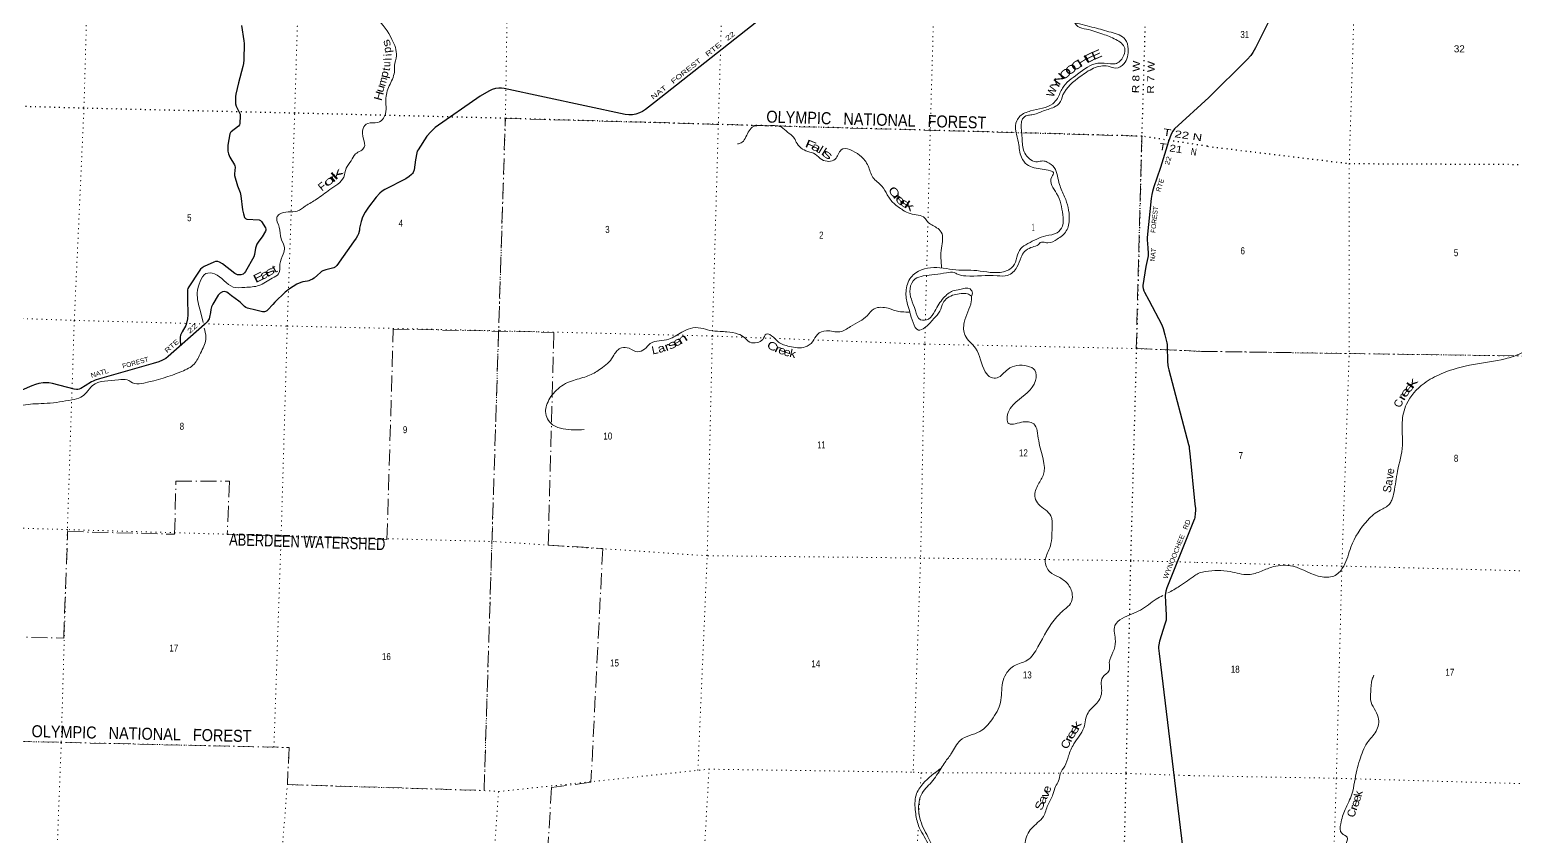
# Model space of a CAD drawing. Header units: feet. Extents: x -751810 to -497223, y -177792 to 12311.
# Drawn here: x -683645 to -646515, y -64739 to -44587 of the extents above; entities that cross this region are included whole.
import ezdxf
from ezdxf.enums import TextEntityAlignment as Align

# ---------------------------------------------------------------- set-up
doc = ezdxf.new("R2010")
doc.units = ezdxf.units.FT
doc.header["$LTSCALE"] = 80
doc.linetypes.add('DOT_DASHED', pattern=[7.7, 5, -1.2, 0.3, -1.2])
doc.linetypes.add('DOTTED', pattern=[1.5, 0.3, -1.2])
for name, color, linetype, lineweight in [('29', 7, 'Continuous', 25), ('39', 7, 'Continuous', 13), ('44', 7, 'DOT_DASHED', 13), ('6', 7, 'DOTTED', 25), ('7', 7, 'DOTTED', 13)]:
    doc.layers.add(name, color=color, linetype=linetype, lineweight=lineweight)
doc.layers.add('30', color=7, linetype='Continuous')
doc.layers.add('41', color=7, linetype='Continuous')

msp = doc.modelspace()

# ---------------------------------------------------------------- linework, layer by layer
at = {"layer": '29'}
for points in [[(-646989.01, -37506.07), (-647633.36, -38576.02), (-647662.6, -38607.23), (-647703.54, -38640.39), (-647818.47, -38717.21), (-648831.34, -39315.35), (-648897.53, -39363.07), (-648962.03, -39419.43), (-649147.59, -39648.46), (-649477.46, -40038.94), (-649535.95, -40101.36), (-649715.47, -40254.56), (-651033.46, -41436.03), (-651139.31, -41543.8), (-651250.42, -41666.68), (-651347.89, -41773.96), (-651401.5, -41845.15), (-651450.09, -41926.7), (-651612.91, -42251.23), (-653007.78, -45042.11), (-653075.57, -45154), (-653128.64, -45233.26), (-653212.9, -45330.37), (-654176.66, -46280.5)], [(-664765.62, -43826.03), (-668031.57, -46405.47)], [(-678354.28, -44485.29), (-678290.04, -44863.04), (-678285.24, -44930.68), (-678294.64, -45338.97), (-678304.59, -45430.81), (-678317.62, -45506.81), (-678423.61, -45916)], [(-678423.61, -45916), (-678496.88, -46198.86), (-678503.08, -46256.67), (-678506.07, -46378.2), (-678501.47, -46442.58), (-678482.31, -46497.87), (-678387.72, -46697.82), (-678386.57, -46706.98), (-678386.57, -46741.47), (-678395.76, -46932.3), (-678402.65, -46966.78), (-678423.3, -46994.97), (-678609.48, -47134.62), (-678627.87, -47157.62), (-678643.48, -47188.93), (-678696.62, -47473.39), (-678696.81, -47555.37), (-678689.91, -47619.75), (-678673.82, -47688.72), (-678641.88, -47769.98), (-678526.74, -47962.32), (-678515.25, -47987.61), (-678511.24, -48023.39), (-678529.04, -48185.34), (-678525.15, -48227.21), (-678450.83, -48484.48), (-678388.86, -48654.37), (-678368.27, -48736.06), (-678325.64, -49086.28), (-678301.53, -49190.08), (-678273.95, -49277.44), (-678253.27, -49307.33), (-678216.34, -49320.85), (-677908.55, -49337.22), (-677874.45, -49351.92), (-677848.8, -49376.31), (-677752.28, -49539.55), (-677744.57, -49573.24), (-677745.39, -49597.03), (-677754.58, -49622.32), (-677833.99, -49758.15), (-677920.05, -49870.63), (-677965.71, -49947.46), (-678000.48, -50045.37), (-678025.76, -50199.41), (-678046.13, -50262.94), (-678253.27, -50627.06), (-678278.29, -50662.79), (-678313.02, -50691.44), (-678365.88, -50712.13), (-678416.43, -50712.13), (-678448.61, -50707.53), (-678482.19, -50695.09), (-678515.25, -50677.64), (-678825.27, -50435.58), (-678905.93, -50397.14), (-678945, -50381.05), (-678977.17, -50378.75), (-679000.15, -50378.75), (-679042.26, -50391.24), (-679285.12, -50500.61), (-679333.38, -50532.8), (-679376.25, -50570.84), (-679411.51, -50615.56), (-679668.9, -51008.72), (-679694.18, -51054.71), (-679705.21, -51087.2), (-679705.73, -51411.74), (-679691.88, -51611.1), (-679693.22, -51710.73), (-679701.07, -51811.13), (-679723.23, -51915.94), (-679742.43, -51974.37), (-679832, -52134.17), (-679875.72, -52220.38), (-679887.22, -52268.67), (-679887.2, -52316.38), (-679880.51, -52487.38)], [(-668031.57, -46405.47), (-668253.98, -46581.13), (-668332.15, -46631.97), (-668401.41, -46663.21), (-668494.85, -46698.47), (-668577.35, -46712.23), (-668671.3, -46716.81), (-668762.88, -46704.46), (-671784.39, -46053), (-671850.84, -46046.12), (-671921.88, -46046.12), (-671999.79, -46055.29), (-672086.87, -46082.81), (-672171.6, -46122.13), (-672386.75, -46246.45), (-673509.91, -47033.75), (-673623.35, -47141.01), (-673715.82, -47249), (-673937.54, -47584.62), (-673957.92, -47624.82), (-673968.23, -47660.36), (-674001.65, -47834.45), (-674039.69, -48087.1), (-674059.89, -48151.05), (-674080.52, -48183.16), (-674101.81, -48208.06), (-674159.58, -48257.67), (-674245.85, -48310.39), (-674771.38, -48580.26), (-674835.59, -48622.25), (-674890.59, -48672.7), (-674986.65, -48773.06), (-675177.41, -49018.99), (-675258.38, -49146.19), (-675324.84, -49270.01), (-675363.63, -49377.86), (-675399.05, -49545.98), (-675402.75, -49593.32), (-675429.5, -49684.04), (-675455.45, -49737.77), (-675487.54, -49792.81), (-675554.43, -49883.65), (-675973.44, -50481.12), (-675998.55, -50508.21), (-676015.73, -50523.12), (-676024.9, -50530), (-676043.23, -50539.17), (-676074.14, -50548.52), (-676247.75, -50586.74), (-676290.15, -50599.35), (-676319.57, -50611.47), (-676348.58, -50629.16), (-676379.52, -50653.24), (-676449.79, -50722.28), (-676535.92, -50793.68), (-676581.64, -50820.96), (-676639.03, -50846.41), (-676670.54, -50857.31), (-676705.77, -50865.49), (-676822.93, -50885.97), (-676869.86, -50900.72), (-676969.02, -50947.3), (-677058.39, -51000.04), (-677150.05, -51057.36), (-677263.79, -51144.43), (-677517.12, -51396.49), (-677568.78, -51452.6)], [(-654176.66, -46280.5), (-655030.61, -47066.68), (-655071.42, -47119.82), (-655115.03, -47193.01), (-655181.16, -47378.31), (-655386.63, -48032.71), (-655473.42, -48299.97), (-655552.49, -48513.08), (-655581.3, -48625.16), (-655595.05, -48703.13), (-655611.76, -48801.33), (-655712.47, -49775.21), (-655713.64, -49832.99), (-655698.49, -50037.51), (-655690.73, -50180.38), (-655692.5, -50233.09), (-655699.89, -50275.54), (-655751.08, -50499.21), (-655824.22, -50974.37), (-655825.36, -50991.53), (-655825.36, -51014.46), (-655816.2, -51054.58), (-655795.57, -51108.47), (-655779.21, -51144.96), (-655672.83, -51347.66), (-655347.91, -51964), (-655315.48, -52054.33), (-655271.11, -52212.12), (-655223.24, -52410.33), (-655218.66, -52453.9), (-655218.62, -52465.53), (-655215.22, -52499.76), (-655208.96, -52866.7), (-655200.9, -52972.69), (-655192.88, -53018.55), (-655177.59, -53087.23), (-654680.07, -54947.73), (-654666.98, -55004.29), (-654662.39, -55046.71), (-654650.83, -55172.23), (-654521.14, -56437.24), (-654510.59, -56551.49), (-654510.59, -56601.94), (-654512.88, -56671.87), (-654525.49, -56775.06), (-654534.65, -56809.45), (-654554.7, -56869.3), (-655222.05, -58528.77), (-655249.63, -58616.33), (-655256.51, -58671.36), (-655261.98, -58712.87), (-655255.68, -58898.38), (-655239.43, -59217.16), (-655240.46, -59288.17), (-655243.9, -59342.06), (-655274.59, -59441.69), (-655408.41, -59862.61), (-655428.37, -59955.44), (-655430.66, -59994.42), (-655430, -60039.21), (-655416.1, -60174.61), (-654739.44, -65757.75)], [(-677568.78, -51452.6), (-677692.05, -51586.5), (-677719.49, -51608.82), (-677749.28, -51629.46), (-677781.36, -51638.63), (-677824.41, -51636.82), (-677990.08, -51593.44), (-678204.15, -51543.47), (-678240.81, -51529.71), (-678281.02, -51501.9), (-678387.47, -51394.43), (-678417.67, -51366.76), (-678602.63, -51232.14), (-678685.37, -51165.14), (-678719.74, -51146.79), (-678749.53, -51137.62), (-678788.49, -51130.74), (-678827.11, -51138.61), (-678884.74, -51172.01), (-678912.23, -51197.24), (-678932.26, -51219.98), (-679070.35, -51444.88), (-679102.16, -51506.84), (-679118.47, -51577.87), (-679124.89, -51655.21), (-679148.26, -51765.89), (-679163.82, -51807.1), (-679178.05, -51839.26), (-679210.13, -51882.83), (-679274.99, -51952.75), (-680183.3, -52754.72), (-680244.76, -52798.87), (-680322.67, -52842.43), (-680414.33, -52881.41), (-680560.91, -52926.41), (-681607.14, -53224.01)], [(-681607.14, -53224.01), (-681902.86, -53308.13), (-682010.39, -53345.74), (-682060.81, -53364.08), (-682098.42, -53384.7), (-682258.6, -53488.55), (-682365.2, -53551.75), (-682406.83, -53568.15), (-682443.49, -53575.03), (-682477.86, -53575.03), (-682530.61, -53564.78), (-683072.51, -53424.84), (-683167.77, -53412.22), (-683226.05, -53406.5), (-683308.54, -53411.09), (-683416.24, -53429.43), (-683503.32, -53454.65), (-683588.48, -53481.86), (-683839.45, -53590.11)]]:
    msp.add_lwpolyline(points, dxfattribs=at)
at = {"layer": '39'}
msp.add_line((-679375.84, -51631.39), (-679312.95, -51903.69), dxfattribs=at)
for points in [[(-677802.17, -35706.78), (-677679.88, -36028.37), (-677599.67, -36256.26), (-677576.48, -36577.33), (-677537.49, -36695.28), (-677562.55, -36869.93), (-677893.37, -37100.78), (-678359.43, -37269.5), (-678755.06, -37226.51), (-678851.71, -37296.44), (-678824.43, -37615.6), (-678707.08, -37812.26), (-678401.57, -37836.68), (-678050.59, -37676.92), (-677838.83, -37811.65), (-677795.36, -38056.69), (-677932.78, -38286.74), (-678018.16, -38457.74), (-677880.35, -38499.77), (-677820.52, -38664.64), (-677977.07, -38930.44), (-678367.26, -39123.39), (-678535.55, -39376.79), (-678376.97, -39540.31), (-678038.21, -39599.89), (-677485.46, -39356.94), (-677336.39, -39356.95), (-677277.61, -39630.62), (-677350.54, -40003.49), (-677536.15, -40371.29), (-677671.64, -40389.78), (-677843.56, -40199.7), (-677877.39, -40184.67), (-677872.59, -40372.23), (-677849.47, -40767.86), (-677724.83, -41206.56), (-677297.94, -41570.84), (-677180.45, -41690.92), (-676956.85, -41547.85), (-676731.15, -41473.37), (-676639.24, -41500.05), (-676553.76, -41683.75), (-676461.29, -42192.11), (-676375.2, -42855.48), (-676284.44, -43138.07), (-676133.84, -43369.9), (-675980.14, -43563.51), (-675879.93, -44154.71), (-675690.77, -44304.95), (-675456.45, -44210.55), (-675227.8, -44174.44), (-674977.8, -44310.21), (-674591.51, -44828.56), (-674480.28, -45242.71), (-674526.06, -45480.25), (-674531.92, -45646.39), (-674658.41, -45989.59), (-674746.78, -46337.86), (-674739.31, -46573.86), (-674802.02, -46797.87), (-674944.03, -46904.86), (-675198.45, -46926.17), (-675312.84, -47054.06), (-675300.13, -47318.41), (-675283.77, -47524.42), (-675372.82, -47610.68), (-675502.01, -47691.81), (-675611.5, -47860.14), (-675737.71, -48050.19), (-675798.29, -48270.23), (-676145.47, -48581.24), (-676478.59, -48822.09), (-676749.22, -48990.08), (-676960.29, -49117.36), (-677403.67, -49196.01), (-677468.45, -49278.89), (-677406.69, -49518.38), (-677362.52, -49809.79), (-677278, -50027.72), (-677310.88, -50194.1), (-677392.55, -50447.83), (-677423.34, -50682.79), (-677583.57, -50793.31), (-677915.1, -50977.78), (-678264.93, -51024.71), (-678558.81, -51016.73), (-679030.95, -50685.49), (-679240.35, -50681.81), (-679382.78, -50875.45), (-679457.36, -51163.63), (-679375.84, -51631.39)], [(-660102.82, -51247.88), (-660205.79, -51184.62), (-660368.84, -51180.2), (-660542.91, -51209.73), (-660818.48, -51409.83), (-660894.82, -51617.35), (-661055.42, -51812.5), (-661281.29, -52036.12), (-661429.88, -52090.53), (-661567.69, -51905.4), (-661645.04, -51647.36), (-661703.96, -51450.27), (-661743.32, -51130.78), (-661620.51, -50775.38), (-661494.38, -50659.9), (-660894.59, -50535.12), (-660573.55, -50580.11), (-659975.99, -50606.42), (-659310, -50634.58), (-659064.31, -50494.13), (-658876.73, -50055.85), (-658697.98, -49931.73), (-658245.27, -49736.44), (-657967.12, -49659.35), (-657833.48, -49491.68), (-657825.55, -49209.74), (-657977.84, -48679.61), (-658101.09, -48263.12), (-658059.67, -48151.38), (-658131.06, -48111.15), (-658341.45, -48071.18), (-658720.96, -47956.07), (-658856.88, -47775.03), (-658933.3, -47412.21), (-658974.19, -46860.92), (-658894.53, -46750.22), (-658628.88, -46616.36), (-658075.87, -46435.89), (-657959.3, -46302.01), (-657833.29, -46047.47), (-657454.78, -45697.01), (-656947.48, -45422.59), (-656631.67, -45439.23), (-656484.28, -45427.11), (-656297.28, -45224.61), (-656276.25, -45049.84), (-656497.82, -44834.23), (-656820.28, -44696.49), (-657235.85, -44574.37), (-657447.47, -44506.14), (-657525.71, -44413.71)], [(-657527.45, -44413.28), (-657037.34, -44535.42), (-656619.59, -44651.56), (-656262.08, -44832.57), (-656190.09, -45066.29), (-656299.32, -45440.19), (-656497.68, -45545.65), (-656691.8, -45500.07), (-657055.83, -45550.65), (-657390, -45757.21), (-657819.93, -46217.12), (-657916.57, -46430.14), (-658003.15, -46500.34), (-658310.56, -46614.93), (-658595.37, -46714.01), (-658710.62, -46729.02), (-658831.87, -46814.4), (-658858.63, -46906.38), (-658841.16, -47287.75), (-658837.95, -47388.6), (-658750.34, -47711.42), (-658459.14, -47886.6), (-658321.58, -47866.15), (-658213.57, -47893.27), (-658036.14, -48031.1), (-657959.33, -48236.73), (-657907.08, -48455.81), (-657778.7, -48761.6), (-657663.15, -49308.87), (-657736.23, -49615.24), (-657961.59, -49820.73), (-658197.92, -49915.08), (-658262.17, -49907.28), (-658322.16, -49891.55), (-658391.05, -49905.8), (-658420.36, -49945.31), (-658467.57, -49976.27), (-658624.2, -50030.47), (-658780.13, -50131.03), (-658866.68, -50271.77), (-658970.33, -50518.85), (-659205.86, -50728.1), (-659465.87, -50733.13), (-660247.68, -50740.11), (-660459.91, -50694.04), (-660539.3, -50651.58), (-660730.86, -50658.47), (-661311.29, -50739.44), (-661514.85, -50814.53), (-661642.53, -51056.93), (-661508.7, -51598.66), (-661380.35, -51833.91), (-661182.41, -51815.1), (-661023.76, -51617.88), (-660802.94, -51287.31), (-660570.38, -51112.25), (-660396.25, -51080.7), (-660143.9, -51061.35), (-660084.56, -51171.79), (-660102.99, -51250.08)], [(-660854.39, -50538.23), (-660858.57, -50042.34), (-660863.4, -49641.16), (-660977.2, -49533.27), (-661208.64, -49381.88), (-661270.61, -49293.54), (-661642.18, -49182.68), (-661818.96, -49093.23), (-662047.86, -48923.78), (-662211.12, -48711.76), (-662346.13, -48498.5), (-662569.54, -48276.79), (-662690.43, -47991.36), (-662900.52, -47725.68), (-663364.12, -47592.17), (-663513.55, -47819.88), (-663844.29, -47833.06), (-664015.68, -47695.4), (-664197.1, -47627.99), (-664373.87, -47538.55), (-664484.58, -47392.45), (-664555.72, -47271.62), (-664701.33, -47148.76), (-664864.84, -47017.35), (-665218.49, -46985.58), (-665588.21, -47023.91), (-665765.34, -47305.27), (-665865.13, -47415.42), (-665952.42, -47439.25)], [(-661644.7, -51647.51), (-661751.61, -51640.43), (-661920.42, -51625.77), (-662186.15, -51548.02), (-662539.04, -51560.6), (-662717.13, -51733.12), (-662896.28, -51871.34), (-663127.65, -52004.11), (-663401.23, -52133.73), (-663728.88, -52108.71), (-663959.06, -52199.19), (-664079.01, -52381.35), (-664262.01, -52513.42), (-664658.44, -52498.62), (-664931.38, -52390.44), (-665056.87, -52268.13), (-665235.99, -52190.71), (-665324.44, -52327.37), (-665461.52, -52402.25), (-665648.66, -52395.15), (-665782.31, -52276.65), (-665939.01, -52189.76), (-666221.58, -52137.75), (-666388.43, -52125.16), (-666645.57, -52100.04), (-666867.53, -52041.61), (-667133.64, -52048.49), (-667349.89, -52145.4), (-667509.68, -52239.81), (-667669.01, -52318.11), (-668135.38, -52426.37), (-668280.42, -52569.55), (-668445.39, -52633.59), (-668664.55, -52547.03), (-668853.53, -52533.83), (-669046, -52716.03), (-669163.66, -52888.17), (-669332.79, -53028.68), (-669468.42, -53123.75), (-669772.54, -53264.63), (-670150.51, -53381.33), (-670522.27, -53635.24), (-670727.21, -53974.3), (-670753.72, -54128.76), (-670575.63, -54458.06), (-670310.52, -54557.97), (-670051.37, -54583.14), (-669785.32, -54578.28)], [(-660102.82, -51247.88), (-660112.43, -51374.59), (-660288.41, -51901.85), (-660267.29, -52224.88), (-660006.28, -52542.33), (-659761.08, -53135.45), (-659617.94, -53274.37), (-659467.08, -53282.49), (-659201.35, -53074.07), (-658709.49, -52990.69), (-658523.06, -53094.51), (-658508.17, -53352.87), (-658986.43, -53884.03), (-659214.65, -54262.76), (-659196.53, -54406.34), (-658857.79, -54395.38), (-658552.62, -54431.89), (-658427.58, -54856.49), (-658317.02, -55724.07), (-658459.36, -55986.23), (-658518.13, -56284.92), (-658431.85, -56440.42), (-658119.84, -56735.07), (-658091.71, -57024.03), (-658154.75, -57546.31), (-658261.94, -57847.71), (-658145.12, -58135.05), (-657931.07, -58259.76), (-657710.1, -58424.98), (-657586.96, -58702.41), (-657629.37, -58920.92), (-657778.61, -59070.04), (-657971.08, -59252.24), (-658445.57, -60007.19), (-658712.8, -60340.53), (-659026.69, -60471.06), (-659244.11, -60680.8), (-659329.02, -60906.23), (-659383.04, -61394.49), (-659598.64, -61825.96), (-659894.93, -62118.2), (-660390.87, -62346.57), (-660603.18, -62661.24), (-660768.66, -62886.5), (-660861.48, -63035.13)], [(-644719.27, -51582.44), (-645070.68, -51856.15), (-645680.1, -52210.24), (-646368.74, -52671.28), (-646767.26, -52808.72), (-647557.08, -52950.68), (-648365.15, -53180.92), (-648796.49, -53424.44), (-649234.44, -53942.04), (-649342.21, -54397.16), (-649335.82, -54968), (-649458.39, -55618.36), (-649545.5, -56136.5), (-649602.9, -56342.8), (-649657.63, -56438.25), (-649893.12, -56587.75), (-650201.63, -56838.31), (-650623.17, -57511.59), (-650804.12, -57991.13), (-651017.33, -58219.82), (-651342.89, -58258.22), (-652076.48, -57992.2), (-652560.66, -58002.51), (-652859.77, -58114.16), (-653182.42, -58199.01), (-653644.4, -58125.17), (-654255.3, -58122.29), (-654411.92, -58160.42), (-654522.37, -58219.43)], [(-679281.22, -52041.05), (-679268.1, -52097.84), (-679242.23, -52324.26), (-679376.72, -52665.23), (-679533.5, -52939.09), (-679840.87, -53124.21), (-680793.88, -53416.76), (-681025.82, -53426.58), (-681210.59, -53334.9), (-681426.2, -53337.11), (-682076.76, -53476.64), (-682228.75, -53651.88), (-682367.01, -53769.04), (-682592.43, -53833.46), (-683209.31, -53921.5), (-683501.75, -53933.71), (-684001.49, -54010.83), (-684356.41, -54239), (-684445.43, -54538.89), (-684605.13, -54701.82), (-684670.58, -54951.96), (-684572.99, -55206.53), (-684477.95, -55408.63), (-684596.91, -55627.08), (-684828.53, -55983.55), (-685218.45, -56525.17), (-685460.08, -56879.35), (-685563.75, -57055.9), (-685676.97, -57118.77)], [(-654522.37, -58219.43), (-654903.81, -58491.11), (-655198.94, -58660.17)], [(-655323.76, -58722.49), (-655486.95, -58811.83), (-655883.54, -59089.26), (-656342.63, -59296.46), (-656520.89, -59475.01), (-656509.68, -59864.28), (-656569.89, -60142.78), (-656661.63, -60396.23), (-656669.31, -60597.56), (-656827.11, -60764.57), (-656853.86, -61142.73), (-657005.5, -61448.97), (-657194.51, -61651.42), (-657299.77, -62027.45), (-657548.85, -62431.81), (-657680.19, -62732.56), (-657776.07, -62989.93), (-657890.15, -63178.29), (-657929.41, -63356.59), (-658005.73, -63491.56), (-658069.83, -63693.37), (-658200.2, -63959.88), (-658310.91, -64243.05), (-658454.27, -64398.37), (-658716.8, -64707.65), (-658802.1, -65090.26), (-658905.71, -65407.89), (-659013.75, -65596.41), (-659260.29, -65623.98), (-659617.85, -65588.07), (-659825.61, -65669.08), (-660022.05, -65706.07), (-660257.69, -66062.43), (-660351.84, -66186.84), (-660398.48, -66340.76), (-660428.16, -66464.9), (-660424.97, -66480.41)], [(-650047.93, -60713.86), (-650089.84, -60811.66), (-650127.85, -61133.38), (-650132.66, -61332.9), (-649939.44, -61765.15), (-649994.21, -62112.68), (-650216.98, -62403.65), (-650400.7, -62830.69), (-650477.5, -63088.94), (-650600.77, -63684.84), (-650765.33, -64070), (-650878.73, -64424.15), (-650852.27, -64664.77), (-650719.59, -64764.82), (-650754.1, -64941.43), (-650913.67, -65203.71), (-651010.47, -65705.47), (-651055.11, -66051.23), (-651126.5, -66335.83), (-651434.76, -66576.31), (-651790.36, -66605.91), (-651950.85, -66739.1), (-652060.58, -67024.78), (-652448.06, -67539.58), (-652631.26, -67861.78), (-652650.55, -68159.75), (-652645.29, -68359.52), (-652858.81, -68685), (-653186.69, -68902.82), (-653458.04, -68950.62), (-653713.59, -69095.59), (-653790.97, -69210.66), (-653834.75, -69270.08)], [(-660861.48, -63035.13), (-661321.74, -63427.71), (-661490.88, -63711.31), (-661506.52, -64124.03), (-661427.92, -64480.86), (-661200.22, -64908.25), (-661130.3, -65287.02), (-661220.9, -65500.2), (-661350.66, -65744.56), (-661386.2, -66148.68), (-661393.47, -66908.26), (-661305.97, -67092.02), (-661065.87, -67078.38), (-660658.87, -66789.15), (-660532.12, -66651.52), (-660386.17, -66619.21), (-660065.57, -66680.31), (-659791.67, -66754.26), (-659686.4, -66950.59), (-659558.5, -67345.04), (-659601.76, -67593.76), (-659781.66, -67973.81), (-659979.8, -68357.38), (-660121.24, -68444.23), (-660277.85, -68425.87), (-660772.75, -68116.18), (-661028.5, -68113.26), (-661162.09, -68135.84), (-661370.81, -68108), (-661601.19, -68133.99), (-661892.13, -68307.47), (-662308.77, -68509.78), (-662544.93, -68598.09), (-662693, -68634.37), (-662860.9, -68587.49), (-663066.67, -68454.93), (-663243.53, -68440.06), (-663357.04, -68608.28), (-663455.72, -68893.79), (-663384.52, -69298.79), (-663215.52, -69521.04), (-662859.79, -69837.03), (-662703.18, -69998.48), (-662448.95, -70198.85), (-661910.38, -70531.9), (-661446.81, -70737.96), (-660994.01, -71040.47), (-660848.14, -71225.81), (-660826.99, -71333.2), (-660920.23, -71425.38), (-661145.65, -71632.89), (-661535.58, -72031.41), (-661613.62, -72299.35), (-661737.87, -72634.55), (-661781.47, -73038.45), (-661708.47, -73737.74), (-661559.42, -74096.48), (-661517.72, -74117.77), (-661473.23, -74183.47), (-661454.55, -74306.91), (-661466.85, -74457.73), (-661501.12, -74744.99), (-661547.66, -74967.43), (-661759.38, -75332.5), (-662041.8, -75633.18), (-662253.81, -75722.14), (-662692.4, -75702.17), (-662950.48, -75638.73), (-663200.59, -75650.07), (-663284.05, -75752.61), (-663341.46, -76002.96), (-663238.4, -76277.83), (-663124.45, -76309.14), (-663053.35, -76359.44), (-662785.65, -76725.44), (-662404.68, -77290), (-662386.68, -77437.61), (-662343.49, -77549.63), (-662211.12, -77641.9), (-661872.38, -77774.03), (-661535.29, -77678.39), (-661349.91, -77461.74), (-661288.39, -77280.01), (-661283.35, -77100.78), (-661107.89, -76950.37), (-660668.99, -76887.72), (-660502.43, -76910.38), (-660059.1, -76976.83), (-659764.25, -77093.67), (-659623.63, -77250.65), (-659148.99, -77922.56)], [(-660862.87, -63036.32), (-661109.03, -63385.12), (-661363.89, -63708.71), (-661424.87, -63942.85), (-661398.27, -64286.18), (-661195.92, -64755.2), (-661037.93, -65154.5), (-661067.41, -65486.23), (-661153.62, -65614.88), (-661251.32, -65793.61), (-661286.83, -66125.17), (-661282.22, -66677.5), (-661234.7, -66993.18), (-661172.47, -67000.92), (-661081.86, -66930.83), (-660815.99, -66645.83), (-660483.02, -66481.55), (-660100.08, -66546.36), (-659688.5, -66738.92), (-659454.45, -67370.03), (-659481.46, -67685.7), (-659630.38, -67895.28), (-659702.02, -68078.75), (-659853.44, -68376.94), (-660087.24, -68596.31), (-660287.31, -68619.09), (-660465.53, -68509.45), (-660957.17, -68298.6), (-661379.8, -68212.55), (-661532.89, -68212.43), (-661659.96, -68289.59), (-661827.6, -68448.28), (-662068.26, -68625.14), (-662433.87, -68732.1), (-662704.74, -68765.05), (-662815.59, -68695.53), (-663006.79, -68617.79), (-663251.83, -68663.53), (-663334.18, -68798.34), (-663334.46, -68951.5), (-663177.17, -69231.87), (-663089.81, -69349.12), (-663029.54, -69497.87), (-662893.11, -69660.79), (-662491.25, -69984.08), (-662140.43, -70259.63), (-661724.66, -70446.25), (-661528.72, -70570.48), (-661276.65, -70704.29), (-661034.02, -70815.68), (-660904.82, -70877.63), (-660797.03, -71055.89), (-660693.17, -71302.57), (-660777.94, -71451.42), (-660985.32, -71733.98), (-661193.41, -71970.17), (-661486.18, -72280.64), (-661605.33, -72577.69), (-661657.29, -72920.9), (-661634.63, -73332.64), (-661518.92, -73730.79), (-661372.79, -74121.7), (-661356.08, -74315.63), (-661394.78, -74473.79), (-661418.3, -74737.16), (-661450.33, -75016.42), (-661500.43, -75150.09), (-661556.13, -75340.03), (-661638.88, -75488.94), (-661866.08, -75688.33), (-662203.63, -75800.08), (-662581.12, -75828.12), (-662785.59, -75792.34), (-663017.67, -75735.66), (-663178.5, -75795.78), (-663229.36, -75885.09), (-663223.6, -76038.41), (-663201.26, -76103.51), (-663037.19, -76214.78), (-662800.94, -76481.17), (-662493.38, -76862.36), (-662263.64, -77360.34), (-662180.22, -77546), (-662033.53, -77630.6), (-661731.82, -77646.85), (-661533.71, -77478.91), (-661451.84, -77289.68), (-661422.9, -77048.63), (-661250.04, -76847.76), (-661065.54, -76733.86), (-660773.38, -76731.72)]]:
    msp.add_spline(points, degree=3, dxfattribs=at)
at = {"layer": '44'}
for points in [[(-685832.19, -62324.63), (-677162.8, -62520.84), (-677205.66, -63446.14), (-672288.33, -63593.46), (-671758.15, -46803.64), (-655851.17, -47246.9), (-655987.99, -52552.64), (-654359.91, -52622.73)], [(-685756.5, -68293.48), (-685450.69, -59725.31), (-682796.66, -59788.46), (-682697.57, -57123.65), (-680023.74, -57193.56), (-679990.53, -55868.55), (-678654.3, -55869.42), (-678709.86, -57201.59), (-674715.76, -57321.85), (-674558.5, -52064.81), (-670545.57, -52147.98), (-670684.37, -57463.57), (-669323.34, -57549.53), (-669617.47, -63388.36), (-670601.81, -63523.12), (-670762.14, -66059.37)], [(-654359.91, -52622.73), (-645292.28, -52755.23), (-640239.32, -53098.29), (-637545.56, -53100.57), (-632069.84, -53509.2), (-627238.31, -53846.3), (-624340.8, -53841.81)]]:
    msp.add_lwpolyline(points, dxfattribs=at)
at = {"layer": '6'}
for points in [[(-655556.86, -38459.55), (-655696.85, -41992.52), (-655852.19, -47242.04), (-655984.71, -52542.59), (-656131.98, -57853.88), (-656248.86, -63167.23), (-656371.57, -68472.37), (-656581.09, -73789.43), (-656778.54, -79106.79)], [(-654211.91, -47500.38), (-655851.17, -47246.9), (-661151.36, -47099.09), (-666443.87, -46954), (-671749.18, -46801.24), (-677022.36, -46671.66), (-682289.74, -46549.24), (-685352.03, -46462.26)], [(-654211.91, -47500.38), (-650665.4, -47930.8), (-645434.74, -47956.1), (-645201.24, -47955.24), (-640125.22, -47965.03), (-640020.7, -47971.37), (-634803.94, -47988.31), (-634727.59, -47994.03), (-629629.11, -47990.22), (-629480.2, -47991.5), (-626992.43, -48348.73), (-624213, -48513.99)]]:
    msp.add_lwpolyline(points, dxfattribs=at)
at = {"layer": '7'}
for p, q in [((-661230.99, -50733.59), (-661259.95, -51856.99)), ((-654513.64, -57894.59), (-654999.5, -57881.76)), ((-661366.1, -63151.32), (-661383.23, -63484.55)), ((-661399.76, -63805.94), (-661419.87, -64197.07)), ((-661433.66, -64465.39), (-661622.61, -68140.43))]:
    msp.add_line(p, q, dxfattribs=at)
for points in [[(-682033.26, -35576.16), (-682037.93, -35925.02), (-682138.57, -41232.73), (-682289.74, -46549.24), (-682531.11, -51853.41), (-682704.01, -57076.71), (-682857.35, -62408.43), (-683090.86, -68491.25)], [(-677543.46, -62512.73), (-677361.01, -57231.25), (-677207.8, -51991.34), (-677022.36, -46671.66), (-676861.87, -41383.59), (-676764.26, -36037.53), (-676772.58, -35734.1)], [(-671541.98, -35889.92), (-671553.63, -36176.65), (-671671.5, -41528.25), (-671756.43, -46850.46), (-671923.66, -52084.51), (-672092.41, -57350.63), (-672288.33, -63593.46)], [(-666944.95, -63093.59), (-666712.07, -57728.77), (-666584.64, -52240.43), (-666432.43, -46915.84), (-666278.41, -41690.1), (-666186.77, -36341.87), (-666176.73, -36048.49)], [(-660843.36, -36204.87), (-660851.51, -36484.13), (-660986.35, -41869.55), (-661137.34, -47101.45), (-661226.68, -50566.37)], [(-650366.78, -36508.38), (-650333.65, -36748.9), (-650480.02, -42056.32), (-650665.4, -47930.8), (-650669.84, -52747.96), (-650848.9, -57988.2), (-650987.09, -63289.77), (-651161.72, -68600.59), (-651353.08, -73939.24), (-651507.27, -79236.42)], [(-685511.84, -51741.69), (-682533.02, -51849.33), (-677207.8, -51991.34), (-671895.05, -52109.31), (-666584.64, -52240.43), (-661275.05, -52442.48), (-655987.99, -52552.64), (-654359.91, -52622.73)], [(-661264.21, -52021.9), (-661275.05, -52442.48), (-661378.65, -57786.37), (-661562.86, -63136.3)], [(-654359.91, -52622.73), (-650655.14, -52677.07), (-645292.28, -52755.23), (-645237.1, -52758.09), (-642689.21, -52934.01), (-640341.57, -53093.18), (-640239.32, -53098.29), (-637486.7, -53101.57), (-634910.9, -53291.45), (-634761.6, -53310.99), (-631926.28, -53514.84), (-629637.92, -53682.38), (-627261.65, -53844.35), (-626563.47, -53848.14), (-624337.12, -53841.8)], [(-655202.94, -57876.38), (-656111.82, -57852.38), (-661388.7, -57786.12), (-666712.07, -57728.77), (-672033.29, -57375.43), (-677361.01, -57231.25), (-682704.01, -57076.71), (-685670.51, -56983.44)], [(-623363.04, -59136.26), (-624470.44, -59400.23), (-629733.51, -58909.31), (-634974.24, -58529.34), (-640070.98, -58456.66), (-640288.21, -58449.83), (-645562.41, -58125.51), (-650848.9, -57988.2), (-654513.64, -57894.59)], [(-685832.19, -62324.63), (-682865.93, -62391.26), (-677162.8, -62520.84), (-677205.66, -63446.14), (-672282.14, -63597.46), (-671927.33, -63620.96), (-666666.53, -63062.31), (-661562.86, -63136.3), (-661366.1, -63151.32), (-661001.92, -63152.45)], [(-667476.11, -79246.65), (-667267.15, -73873.17), (-666972.3, -68445.45), (-666666.53, -63062.31)], [(-678031.63, -77699.6), (-678048.46, -76792.96), (-677880.17, -74011.13), (-677626.95, -68715.31), (-677205.66, -63446.14)], [(-660941.49, -63152.64), (-656248.86, -63167.23), (-654666.22, -63223.35)], [(-654666.22, -63223.35), (-650987.09, -63289.77), (-645560.14, -63446.3), (-640615.37, -63619.54)], [(-671927.33, -63620.96), (-672280.84, -68749.06), (-672597.27, -74077.53), (-672824.76, -79311.54)]]:
    msp.add_lwpolyline(points, dxfattribs=at)

# ---------------------------------------------------------------- texts
at = {"layer": '30'}
for s, rotation, width, p in [('NAT   FOREST   RTE   22', 38.302, 1.4, (-668062.05, -46340.34)), ('22', 72.569, 1.2, (-655169.65, -47978.76)), ('RTE', 72.644, 1.05, (-655388.74, -48647.57)), ('WYNOOCHEE   RD', 68.093, 1.1, (-655212.64, -58317.75))]:
    msp.add_text(s, height=120, rotation=rotation, dxfattribs=dict(at, width=width)).set_placement(p)
for s, rotation, p in [('FOREST', 84.096, (-655510.44, -49668.69)), ('NAT', 83.249, (-655529.42, -50379.92))]:
    msp.add_text(s, height=120, rotation=rotation, dxfattribs=at).set_placement(p)
for s, rotation, width, p in [('22', 41.442, 1.55, (-679542.46, -52094.65)), ('RTE', 41.442, 1.3, (-680052.65, -52534.5)), ('NATL', 16.379, 1.1, (-681883.85, -53222.53))]:
    msp.add_text(s, height=120, rotation=rotation, dxfattribs=dict(at, width=width)).set_placement(p, align=Align.CENTER)
msp.add_text('FOREST', height=120, rotation=15.878, dxfattribs=at).set_placement((-680988.49, -52963.35), align=Align.CENTER)
at = {"layer": '41'}
for s, rotation, width, p in [('s', 109.61, 1.4, (-674639.89, -44894.79)), ('H', 31.896, 1.55, (-657266.53, -45456.51)), ('E', 27.423, 1.55, (-657099.58, -45369.77)), ('E', 23.423, 1.45, (-656939.5, -45298.76)), ('p', 76.152, 1.15, (-674690.41, -45723.78)), ('u', 88.417, 0.9, (-674631.26, -45452.11)), ('N', 53.814, 1.55, (-657829.32, -45875.23)), ('O', 40.771, 1.5, (-657694.09, -45760.28)), ('O', 36.49, 1.4, (-657563.12, -45658.1)), ('C', 34.434, 1.45, (-657424.55, -45554.37)), ('u', 73.897, 1.25, (-674793.55, -46083.04)), ('Y', 55.631, 1.45, (-657910.48, -46004.21)), ('H', 74.152, 1.2, (-674824.18, -46265.31)), ('F', 337.396, 1.6, (-664166.15, -47554.23)), ('a', 331.679, 1.55, (-664034.61, -47609.93)), ('l', 329.034, 1.25, (-663923.13, -47669.77)), ('l', 327.889, 1.3, (-663843, -47719.14)), ('s', 325.952, 1.9, (-663757.18, -47782.81)), ('r', 40.155, 2.05, (-675998.6, -48361.53)), ('k', 43.448, 2.2, (-675900.15, -48260.27)), ('o', 40.492, 1.85, (-676111.1, -48442.34)), ('C', 302.323, 1.4, (-662127.9, -48693.67)), ('r', 305.403, 1.85, (-662036.89, -48818.81)), ('e', 309.778, 1.8, (-661948.26, -48912.67)), ('e', 322.298, 1.75, (-661826.82, -49001.31)), ('k', 327.493, 1.75, (-661711.97, -49072.12)), ('t', 28.89, 1.35, (-677479.14, -50647.33)), ('E', 26.734, 1.55, (-677877.81, -50858.16)), ('a', 28.996, 1.55, (-677731.02, -50787.55)), ('s', 31.81, 1.8, (-677595.12, -50706.46)), ('e', 28.652, 1.45, (-667414.29, -52467.19)), ('n', 32.088, 1.65, (-667281.49, -52394.27)), ('L', 12.108, 1.05, (-668000.19, -52684.69)), ('a', 17.532, 1.25, (-667829.06, -52639.81)), ('r', 19.627, 1.35, (-667681.67, -52599.28)), ('s', 26.304, 1.6, (-667550.76, -52538.94)), ('C', 330.863, 1.3, (-665131.92, -52578.68)), ('r', 334.877, 1.5, (-664989.14, -52649.62)), ('e', 339.702, 1.2, (-664870.89, -52691.82)), ('e', 342.702, 1.15, (-664737.52, -52737.97)), ('k', 347.278, 1.15, (-664594.04, -52774.97)), ('e', 52.121, 1.75, (-649097.93, -53586.25)), ('k', 53.967, 1.9, (-649014.02, -53476.97)), ('r', 61.955, 1.6, (-649260.4, -53810.2)), ('e', 56.935, 1.6, (-649189.78, -53700.09)), ('e', 80.473, 0.95, (-649544.77, -55629.96)), ('S', 80.441, 1.05, (-649616.43, -56075.92)), ('k', 63.146, 1.55, (-657392.28, -62014.2)), ('e', 56.09, 1.6, (-657453.4, -62123.89)), ('C', 67.076, 1.15, (-657660.21, -62475.34)), ('r', 65.741, 1.45, (-657595.56, -62346.77)), ('e', 58.037, 1.55, (-657530.68, -62240.62)), ('e', 71.85, 1.15, (-658131.08, -63591.32)), ('S', 69.411, 1.3, (-658307.6, -64003.12)), ('a', 67.674, 1.35, (-658240.34, -63854.69)), ('v', 67.193, 1.35, (-658172.26, -63712.23)), ('e', 69.518, 1.2, (-650425.5, -63946.97)), ('k', 79.188, 1.1, (-650342.3, -63693.42)), ('e', 73.893, 1.1, (-650384.48, -63822.3)), ('r', 70.202, 1.35, (-650465.74, -64057))]:
    msp.add_text(s, height=200, rotation=rotation, dxfattribs=dict(at, width=width)).set_placement(p, align=Align.CENTER)
for s, rotation, p in [('i', 94.168, (-674594.97, -45210.42)), ('p', 97.279, (-674616.16, -45081.38)), ('t', 80.842, (-674641.08, -45590.29)), ('l', 91.619, (-674602.69, -45321.87)), ('m', 74.057, (-674732.85, -45905.8)), ('W', 67.537, (-658012.78, -46173.89)), ('F', 38.96, (-676276, -48580.69)), ('C', 73.764, (-649339.35, -53947.47)), ('v', 80.473, (-649566.14, -55759.48)), ('a', 80.441, (-649588.97, -55912.85)), ('C', 74.717, (-650511.16, -64187.01))]:
    msp.add_text(s, height=200, rotation=rotation, dxfattribs=at).set_placement(p, align=Align.CENTER)
at = {"layer": '44'}
for s, height, rotation, width, p in [('OLYMPIC   NATIONAL   FOREST', 300, 358.404, 0.9, (-665237.36, -46906.25)), ('ABERDEEN WATERSHED', 299.9, 358.203, 0.8, (-678663.77, -57467.82)), ('OLYMPIC   NATIONAL   FOREST', 300, 358.703, 0.9, (-683601.74, -62261.38))]:
    msp.add_text(s, height=height, rotation=rotation, dxfattribs=dict(at, width=width)).set_placement(p)
at = {"layer": '6'}
for s, rotation, width, p in [('R 8 W', 88.305, 1.25, (-655920.67, -46175.25)), ('R 7 W', 88.305, 1.25, (-655549.24, -46186.82)), ('T 22 N', 351.21, 1.4, (-655328.48, -47224.89)), ('T 21', 351.21, 1.25, (-655427.98, -47584.75)), ('N', 351.21, 0.85, (-654634.99, -47715.11))]:
    msp.add_text(s, height=175, rotation=rotation, dxfattribs=dict(at, width=width)).set_placement(p)
at = {"layer": '7'}
for s, width, p in [('31', 0.85, (-653386.57, -44793.94)), ('32', 1.05, (-648050.57, -45151.38)), ('5', 0.85, (-679712.02, -49370.89)), ('4', 0.85, (-674425.26, -49509.69)), ('3', 0.85, (-669261.8, -49663.92)), ('2', 0.85, (-663914.91, -49806.11)), ('1', 0.4, (-658596.68, -49608.63)), ('6', 0.85, (-653383.05, -50196.73)), ('5', 0.85, (-648050.58, -50244.95)), ('8', 0.85, (-679896.98, -54583.8)), ('9', 0.85, (-674318.34, -54666.82)), ('10', 0.85, (-669307.02, -54826.23)), ('11', 0.65, (-663959.63, -55046.49)), ('12', 0.85, (-658919.49, -55246.99)), ('7', 0.85, (-653431.24, -55316.18)), ('8', 0.85, (-648050.58, -55383.19)), ('17', 0.85, (-680153.45, -60123.72)), ('16', 0.85, (-674841.42, -60336.52)), ('15', 0.85, (-669139.14, -60496.29)), ('14', 0.85, (-664108.21, -60514.48)), ('18', 0.85, (-653625.11, -60651.93)), ('13', 0.85, (-658822.44, -60794.35)), ('17', 0.85, (-648262.1, -60729.57))]:
    msp.add_text(s, height=175, dxfattribs=dict(at, width=width)).set_placement(p)

doc.saveas('drawing.dxf')
